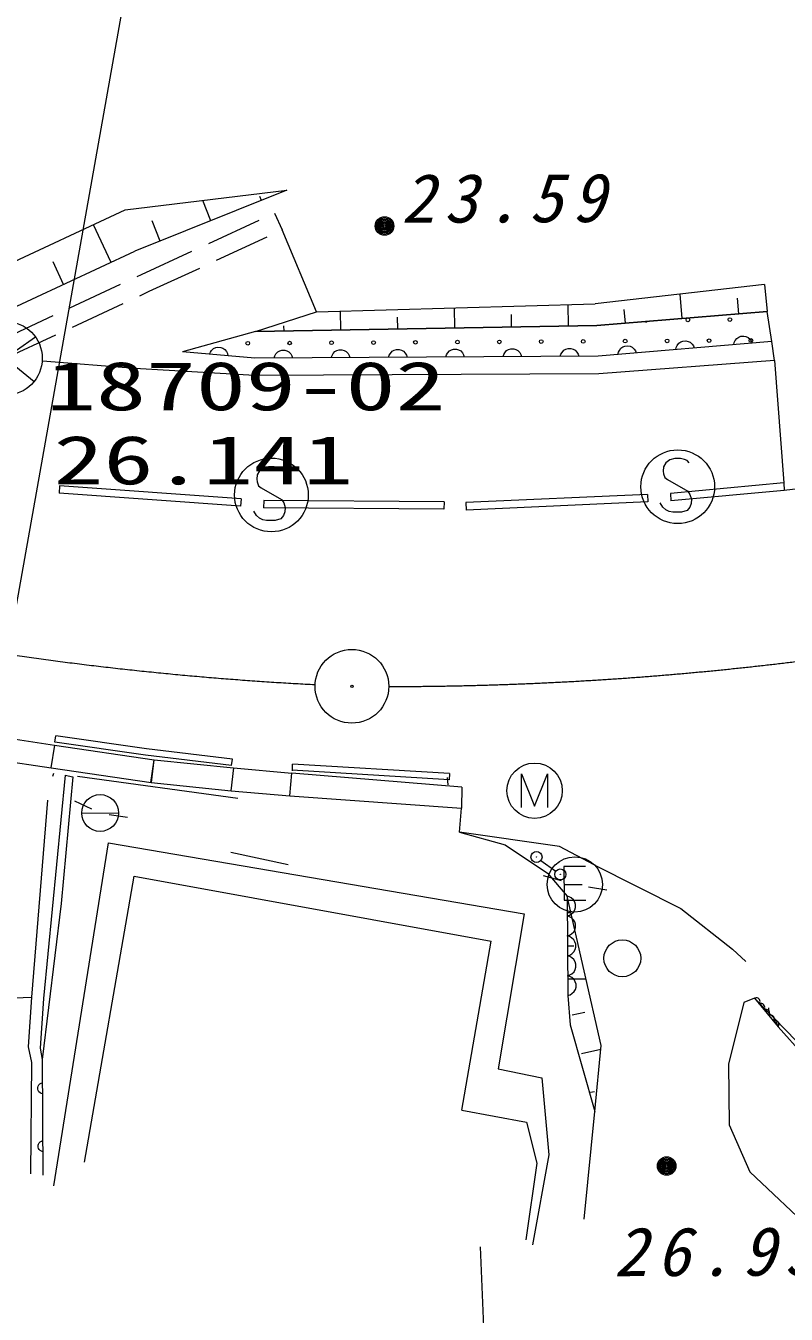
# Model space of a CAD drawing. Units: millimetres, scale not verified. Extents: x 39871 to 677802, y 19935 to 378772.
# Drawn here: x 356463 to 376911, y 250971 to 285643 of the extents above; entities that cross this region are included whole.
import ezdxf
from ezdxf.enums import TextEntityAlignment as Align

# ---------------------------------------------------------------- set-up
doc = ezdxf.new("R2010")
doc.units = ezdxf.units.MM
doc.header["$LTSCALE"] = 996.768
doc.linetypes.add('CHAIN', pattern=[18.5, 12, -1.5, 3.5, -1.5])
doc.linetypes.add('USER1', pattern=[2, 1.5, -0.5])
doc.layers.add('S-SUV', color=7, linetype='Continuous', lineweight=13)
doc.layers.add('S-SUV-ROAD', color=7, linetype='Continuous', lineweight=13)
doc.styles.add('ＭＳ ゴシック', font='')
doc.styles.get('ＭＳ ゴシック').set_extended_font_data('MS Gothic')

# ---------------------------------------------------------------- blocks, each defined once
blk = doc.blocks.new('BUHIN1')
at = {"color": 7, "linetype": 'Continuous', "lineweight": 13}
for p, q in [((792.4, 598.1), (-792.4, -593.1)), ((-792.4, 598.1), (792.4, -593.1))]:
    blk.add_line(p, q, dxfattribs=at)
blk.add_circle((0, 0), 991.8, dxfattribs=at)
blk = doc.blocks.new('BUHIN5')
at = {"color": 7, "linetype": 'Continuous', "lineweight": 13}
blk.add_lwpolyline([(286.3, 653.3), (229.5, 711.2), (153.5, 743.4), (48.2, 759.7), (-106.2, 754.3), (-234.4, 714.9), (-341.4, 636.4), (-402.3, 524.5), (-403.3, 409.8), (-395.7, 335.2), (-352.4, 237), (-280.7, 184.7), (273.1, -110.1), (336, -197.7), (380.2, -320.8), (374.5, -440.7), (342.9, -536.6), (276.3, -628.7), (123.5, -678.9), (-105.6, -686.9), (-205.8, -675.4), (-302, -633.9), (-384.3, -562), (-458, -449.9)], dxfattribs=at)
blk.add_circle((0, 0), 991.8, dxfattribs=at)
blk = doc.blocks.new('BUHIN8')
at = {"color": 7, "linetype": 'Continuous', "lineweight": 13}
blk.add_lwpolyline([(-247.4, -29.7), (-234.5, 29.6), (-210.6, 81.4), (-170.1, 141.5), (-119.2, 177.7), (-63.2, 202), (13.5, 211.2), (73.8, 200.9), (131.8, 177.7), (186.5, 129.1), (222, 84.4), (247.4, 29.7)], dxfattribs=at)
blk = doc.blocks.new('BUHIN9')
at = {"color": 7, "linetype": 'Continuous', "lineweight": 13}
blk.add_lwpolyline([(-249, -10.1), (-231.4, 48), (-203.5, 97.7), (-158.4, 154.4), (-104.8, 186.5), (-47, 206.3), (30.2, 209.5), (89.4, 194.4), (145.4, 166.8), (196.1, 114), (228, 66.6), (249, 10.1)], dxfattribs=at)

msp = doc.modelspace()

# ---------------------------------------------------------------- linework, layer by layer
at = {"layer": 'S-SUV'}
for p, q in [((355976.7, 268731.7), (363016.8, 308337.7)), ((361439.3, 280395.4), (361220.2, 280940.3)), ((362800, 280942.7), (362756.2, 281051.7)), ((358758.5, 279276.9), (358287.4, 280290.1)), ((360078.7, 279848.1), (359859.5, 280393)), ((357478.7, 278681.9), (357196.1, 279289.6)), ((374109.4, 277767.1), (374056.4, 278421.2)), ((371057.8, 277567.9), (371047.3, 278143.4)), ((375633.8, 277890.6), (375599.7, 278311.6)), ((364937.3, 277456.7), (364928, 277966.9)), ((366467.4, 277484.5), (366461.7, 277800.4)), ((367997.5, 277512.3), (367987.7, 278055.2)), ((369527.6, 277540.1), (369521.5, 277875.6)), ((371822.8, 277581.8), (376396, 277952.4)), ((372585, 277643.6), (372555.5, 278007.5)), ((362642.1, 277414.9), (371822.8, 277581.8)), ((363407.2, 277428.8), (363404.6, 277568.9)), ((376525.5, 277150), (371853.4, 276753.9)), ((362619.5, 276702.1), (360680.4, 276868.4)), ((371853.4, 276753.9), (362619.5, 276702.1)), ((376595.4, 276636.1), (376844.3, 273341.7)), ((357373.4, 273265), (357359, 273065.5)), ((362251.1, 272914.1), (357373.4, 273265)), ((376844.3, 273341.7), (373797.6, 273057.2)), ((376844.3, 273341.7), (376853.2, 273141.9)), ((379931, 273503.5), (376853.2, 273141.9)), ((362236.7, 272714.6), (357359, 273065.5)), ((362251.1, 272914.1), (362236.7, 272714.6)), ((362860.6, 272869.6), (362859.1, 272669.6)), ((367710.2, 272833.5), (362860.6, 272869.6)), ((373181.7, 273030.5), (368296.2, 272811.8)), ((373181.7, 273030.5), (373190.6, 272830.7)), ((373797.6, 273057.2), (373806.6, 272857.4)), ((376853.2, 273141.9), (373806.6, 272857.4)), ((367708.7, 272633.5), (362859.1, 272669.6)), ((367710.2, 272833.5), (367708.7, 272633.5)), ((368296.2, 272811.8), (368305.1, 272612)), ((373190.6, 272830.7), (368305.1, 272612)), ((355709.2, 266514.7), (357238, 266284.6)), ((357148.4, 265673.1), (357240.4, 266284.2)), ((357238, 266284.6), (359910.8, 265893)), ((357242.8, 266368.8), (357267, 266536.5)), ((359682.8, 266016.6), (357242.8, 266368.8)), ((359705.1, 266184.5), (357267, 266536.5)), ((361997.6, 265737.1), (359682.8, 266016.6)), ((362017.9, 265905.3), (359705.1, 266184.5)), ((355617.2, 265903.6), (357148.4, 265673.1)), ((357148.4, 265673.1), (359834.4, 265279.6)), ((359821.2, 265281.5), (359910.8, 265893)), ((359847.6, 265278.2), (359910.8, 265893)), ((359910.8, 265893), (362045.1, 265673.7)), ((361989.9, 265058.2), (362053, 265672.9)), ((361997.6, 265737.1), (362017.9, 265905.3)), ((362045.1, 265673.7), (363615.5, 265532.8)), ((367845.9, 265350.8), (363625.6, 265608.6)), ((367856.2, 265520), (363635.9, 265777.7)), ((363637.7, 265597.4), (363635.9, 265777.7)), ((357518.8, 265478.8), (356937.6, 259464.2)), ((357187.3, 265449.5), (357212.6, 265533.4)), ((357725.9, 265433.8), (357416.5, 262022.7)), ((357518.8, 265478.8), (357725.9, 265433.8)), ((357852.4, 265446.8), (362167.1, 264856.6)), ((359834.4, 265279.6), (361989.9, 265058.2)), ((363560.2, 264917.3), (363615.5, 265532.8)), ((368189.9, 265150.7), (363615.5, 265532.8)), ((367794.3, 265414.9), (367808.7, 265216.2)), ((367856.2, 265520), (367845.9, 265350.8)), ((369793.1, 264602.8), (369793.1, 265514.8)), ((369793.1, 265514.8), (370144.5, 264643.9)), ((370144.5, 264643.9), (370492.1, 265514.8)), ((370492.1, 265514.8), (370492.1, 264602.8)), ((361989.9, 265058.2), (363560.2, 264917.3)), ((363560.2, 264917.3), (368182.8, 264585.8)), ((368189.9, 265150.7), (368182.8, 264585.8)), ((356628.3, 259499), (357052.2, 264802.9)), ((358235.8, 264564.6), (357784.6, 264776.3)), ((368123, 263946.3), (368182.8, 264585.8)), ((357965.5, 264456.8), (358957.2, 264460.7)), ((358707.7, 264421.3), (359200.5, 264346.4)), ((368123, 263946.3), (369357.5, 263599.1)), ((370817.4, 263553.7), (368123, 263946.3)), ((357214.1, 254425.5), (358690.3, 263658.7)), ((358690.3, 263658.7), (369861.9, 261749.3)), ((369357.5, 263599.1), (370488.7, 262840.5)), ((371745.1, 263068.7), (370817.4, 263553.7)), ((363522.5, 263065.1), (361976.7, 263393.3)), ((370317, 263185), (370715.7, 262893.9)), ((370488.7, 262840.5), (371017, 262224.9)), ((371516, 263023.9), (370932.9, 263021.6)), ((370932.9, 263021.6), (370936.4, 262109.5)), ((371745.1, 263068.7), (374075.8, 261885)), ((358040.9, 255062.1), (359374.7, 262763.2)), ((359374.7, 262763.2), (368976.9, 261013.9)), ((370865.8, 262635.5), (370385.1, 262767.1)), ((370934.8, 262535.7), (371428.2, 262537.6)), ((371595, 262475.3), (372086.6, 262393.3)), ((371936.1, 258202.1), (371017, 262224.9)), ((371078.8, 262203.9), (371017, 262224.9)), ((371017, 262224.9), (371037.2, 259545.7)), ((371131.3, 262173.5), (371078.8, 262203.9)), ((371190.6, 262121.7), (371131.3, 262173.5)), ((371223.2, 262063), (371190.6, 262121.7)), ((357416.5, 262022.7), (356904.3, 257828.8)), ((370936.4, 262109.5), (371519.6, 262111.8)), ((371020.4, 261778.4), (371118.9, 261779.1)), ((371134.5, 261742.1), (371193.1, 261794.8)), ((371193.1, 261794.8), (371224.8, 261854)), ((371243.8, 262000.2), (371223.2, 262063)), ((371224.8, 261854), (371244.4, 261917.1)), ((371244.4, 261917.1), (371243.8, 262000.2)), ((374075.8, 261885), (375470.4, 260795.8)), ((369861.9, 261749.3), (369163.3, 257576.8)), ((371021.1, 261689), (371082.5, 261709.6)), ((371082.9, 261668.1), (371021.1, 261689)), ((371082.5, 261709.6), (371134.5, 261742.1)), ((371135.3, 261637.7), (371082.9, 261668.1)), ((371194.7, 261585.9), (371135.3, 261637.7)), ((371227.3, 261527.2), (371194.7, 261585.9)), ((371247.8, 261464.3), (371227.3, 261527.2)), ((371248.5, 261381.3), (371247.8, 261464.3)), ((371025.1, 261153.2), (371086.6, 261173.8)), ((371086.9, 261132.2), (371025.1, 261153.2)), ((371086.6, 261173.8), (371138.6, 261206.3)), ((371139.4, 261101.8), (371086.9, 261132.2)), ((371138.6, 261206.3), (371197.1, 261259)), ((371198.7, 261050), (371139.4, 261101.8)), ((371197.1, 261259), (371228.8, 261318.2)), ((371228.8, 261318.2), (371248.5, 261381.3)), ((368188, 256459.5), (368976.9, 261013.9)), ((371027.1, 260885.3), (371204.4, 260886.6)), ((371231.3, 260991.3), (371198.7, 261050)), ((371201.2, 260723.2), (371232.9, 260782.3)), ((371251.9, 260928.5), (371231.3, 260991.3)), ((371232.9, 260782.3), (371252.5, 260845.5)), ((371252.5, 260845.5), (371251.9, 260928.5)), ((375470.4, 260795.8), (375829.2, 260467.4)), ((371029.1, 260617.4), (371090.6, 260637.9)), ((371090.9, 260596.4), (371029.1, 260617.4)), ((371090.6, 260637.9), (371142.6, 260670.5)), ((371143.4, 260566), (371090.9, 260596.4)), ((371142.6, 260670.5), (371201.2, 260723.2)), ((371202.7, 260514.2), (371143.4, 260566)), ((371235.3, 260455.5), (371202.7, 260514.2)), ((371255.9, 260392.7), (371235.3, 260455.5)), ((371256.5, 260309.6), (371255.9, 260392.7)), ((371033.2, 260081.5), (371094.6, 260102.1)), ((371095, 260060.6), (371033.2, 260081.5)), ((371094.6, 260102.1), (371146.7, 260134.6)), ((371147.4, 260030.1), (371095, 260060.6)), ((371146.7, 260134.6), (371205.2, 260187.3)), ((371205.2, 260187.3), (371236.9, 260246.5)), ((371236.9, 260246.5), (371256.5, 260309.6)), ((371033.9, 259992.2), (371526.3, 259995.9)), ((371206.8, 259978.3), (371147.4, 260030.1)), ((371239.4, 259919.6), (371206.8, 259978.3)), ((371209.2, 259651.5), (371240.9, 259710.7)), ((371259.9, 259856.8), (371239.4, 259919.6)), ((371240.9, 259710.7), (371260.6, 259773.8)), ((371260.6, 259773.8), (371259.9, 259856.8)), ((355668.7, 259466.1), (356628.3, 259499)), ((356535.3, 258164.5), (356628.3, 259499)), ((356937.6, 259464.2), (356846.5, 258127.8)), ((371037.2, 259545.7), (371098.7, 259566.2)), ((371037.2, 259545.7), (371098.9, 258761.8)), ((371098.7, 259566.2), (371150.7, 259598.8)), ((371150.7, 259598.8), (371209.2, 259651.5)), ((375775.4, 259364), (375361.5, 257696.2)), ((376057.5, 259472.5), (375775.4, 259364)), ((376080.3, 259480.8), (376057.5, 259472.5)), ((376445.2, 259078.8), (376057.5, 259472.5)), ((376057.5, 259472.5), (376690.3, 258702.3)), ((376057.5, 259472.5), (376690.3, 258702.3)), ((376102.6, 259484.3), (376080.3, 259480.8)), ((376131.8, 259483.2), (376102.6, 259484.3)), ((376155, 259473.9), (376131.8, 259483.2)), ((376175.7, 259460.5), (376155, 259473.9)), ((376195.3, 259436.7), (376175.7, 259460.5)), ((376204.4, 259413.8), (376195.3, 259436.7)), ((376197, 259338.7), (376204.4, 259360.3)), ((376209, 259389.3), (376204.4, 259413.8)), ((376204.4, 259360.3), (376209, 259389.3)), ((371159.1, 259025.1), (371494.5, 259103.6)), ((376184.1, 259318.4), (376197, 259338.7)), ((376206.8, 259326.8), (376184.1, 259318.4)), ((376229.1, 259330.3), (376206.8, 259326.8)), ((376258.4, 259329.2), (376229.1, 259330.3)), ((376281.6, 259319.8), (376258.4, 259329.2)), ((376302.2, 259306.5), (376281.6, 259319.8)), ((376321.8, 259282.6), (376302.2, 259306.5)), ((376310.6, 259164.4), (376323.6, 259184.7)), ((376333.4, 259172.8), (376310.6, 259164.4)), ((376330.9, 259259.8), (376321.8, 259282.6)), ((376323.6, 259184.7), (376331, 259206.3)), ((376335.6, 259235.2), (376330.9, 259259.8)), ((376331, 259206.3), (376335.6, 259235.2)), ((376355.7, 259176.3), (376333.4, 259172.8)), ((376385, 259175.2), (376355.7, 259176.3)), ((376408.1, 259165.8), (376385, 259175.2)), ((376428.8, 259152.5), (376408.1, 259165.8)), ((376448.4, 259128.6), (376428.8, 259152.5)), ((376435.1, 259217), (376445.2, 259078.8)), ((376437.2, 259010.3), (376450.2, 259030.7)), ((376460, 259018.7), (376437.2, 259010.3)), ((376445.2, 259078.8), (376595.7, 258932.2)), ((376457.5, 259105.7), (376448.4, 259128.6)), ((376450.2, 259030.7), (376457.6, 259052.3)), ((376462.2, 259081.2), (376457.5, 259105.7)), ((376457.6, 259052.3), (376462.2, 259081.2)), ((376482.3, 259022.2), (376460, 259018.7)), ((376511.5, 259021.1), (376482.3, 259022.2)), ((376534.7, 259011.8), (376511.5, 259021.1)), ((376555.4, 258998.4), (376534.7, 259011.8)), ((376575, 258974.5), (376555.4, 258998.4)), ((371098.9, 258761.8), (371768.6, 256422.2)), ((376563.7, 258856.3), (376576.7, 258876.6)), ((376586.5, 258864.7), (376563.7, 258856.3)), ((376584.1, 258951.7), (376575, 258974.5)), ((376576.7, 258876.6), (376584.1, 258898.2)), ((376588.7, 258927.2), (376584.1, 258951.7)), ((376584.1, 258898.2), (376588.7, 258927.2)), ((376608.8, 258868.2), (376586.5, 258864.7)), ((376595.7, 258932.2), (376690.3, 258702.3)), ((376595.7, 258932.2), (377475.6, 258019)), ((376638.1, 258867.1), (376608.8, 258868.2)), ((376661.3, 258857.7), (376638.1, 258867.1)), ((376681.9, 258844.4), (376661.3, 258857.7)), ((376701.5, 258820.5), (376681.9, 258844.4)), ((376690.3, 258702.3), (376703.3, 258722.6)), ((376690.3, 258702.3), (377381, 257933)), ((376690.3, 258702.3), (377381, 257933)), ((376710.6, 258797.7), (376701.5, 258820.5)), ((376703.3, 258722.6), (376710.7, 258744.2)), ((376715.3, 258773.1), (376710.6, 258797.7)), ((376710.7, 258744.2), (376715.3, 258773.1)), ((356625.4, 257745.5), (356535.3, 258164.5)), ((356846.5, 258127.8), (356904.3, 257828.8)), ((371402.9, 257983.9), (371927.1, 258106.7)), ((371768.6, 256422.2), (371936.1, 258202.1)), ((356602.3, 254746), (356625.4, 257745.5)), ((356904.3, 257828.8), (356921, 254715.7)), ((356904.3, 257828.8), (356921, 254715.7)), ((375361.5, 257696.2), (375376.9, 256068.9)), ((369163.3, 257576.8), (370335.8, 257328.9)), ((370335.8, 257328.9), (370524.6, 255264.4)), ((356783.5, 257073), (356793.8, 257108.2)), ((356783.8, 257026.7), (356783.5, 257073)), ((356794.4, 256991.6), (356783.8, 257026.7)), ((356793.8, 257108.2), (356811.6, 257141.2)), ((356812.5, 256958.8), (356794.4, 256991.6)), ((356811.6, 257141.2), (356844.3, 257170.5)), ((356845.6, 256930.6), (356812.5, 256958.8)), ((356844.3, 257170.5), (356873.4, 257188.6)), ((356874.8, 256912.8), (356845.6, 256930.6)), ((356873.4, 257188.6), (356907.7, 257200)), ((371646.7, 256942.8), (371751.6, 256967.3)), ((356909.3, 256901), (356874.8, 256912.8)), ((368188, 256459.5), (369924, 256143.2)), ((371477.7, 253527.8), (371768.6, 256422.2)), ((369924, 256143.2), (370207.5, 255032.1)), ((375376.9, 256068.9), (375931, 254801.9)), ((356791.9, 255516.5), (356802.2, 255551.7)), ((356802.2, 255551.7), (356819.9, 255584.7)), ((356819.9, 255584.7), (356852.7, 255614)), ((356852.7, 255614), (356881.7, 255632.1)), ((356881.7, 255632.1), (356916, 255643.5)), ((356792.1, 255470.1), (356791.9, 255516.5)), ((356802.8, 255435.1), (356792.1, 255470.1)), ((356820.9, 255402.3), (356802.8, 255435.1)), ((356853.9, 255374), (356820.9, 255402.3)), ((356883.2, 255356.3), (356853.9, 255374)), ((356917.6, 255344.5), (356883.2, 255356.3)), ((370524.6, 255264.4), (370091.1, 252842.4)), ((370207.5, 255032.1), (369912.2, 252973.2)), ((375931, 254801.9), (378894, 252005)), ((368681.8, 252782.8), (369589.9, 231299.7))]:
    msp.add_line(p, q, dxfattribs=at)
at = {"layer": 'S-SUV', "linetype": 'USER1'}
for p, q in [((359574.6, 278951), (363149.2, 280603.2)), ((363149.2, 280603.2), (363359, 280149.4)), ((359784.4, 278497.2), (363359, 280149.4)), ((355843.2, 277212.9), (359573.2, 278950.4)), ((355915.5, 276695), (359784.4, 278497.2))]:
    msp.add_line(p, q, dxfattribs=at)
at = {"layer": 'S-SUV'}
msp.add_lwpolyline([(361401.7, 276806.5), (361426.4, 276861.9), (361460.4, 276907.8), (361512.2, 276958.3), (361569.4, 276983.5), (361629.2, 276995.8), (361706.2, 276989.2), (361763.1, 276966.8), (361815.1, 276932.4), (361858.9, 276873.6), (361884.5, 276822.6), (361898.2, 276763.9)], dxfattribs=at)
for centre, radius in [((366109.8, 280254.9), 249.2), ((366109.8, 280254.9), 218), ((366109.8, 280254.9), 186.9), ((366109.8, 280254.9), 155.8), ((366109.8, 280254.9), 124.6), ((366109.8, 280254.9), 93.5), ((366109.9, 280256.2), 62.3), ((366109.8, 280254.9), 31.1), ((374268.6, 277730.1), 49.6), ((375396.3, 277736.4), 49.6), ((362430.9, 277099.7), 49.6), ((363558.6, 277106), 49.6), ((364686.3, 277112.4), 49.6), ((365814, 277118.7), 49.6), ((366941.7, 277125), 49.6), ((368069.4, 277131.4), 49.6), ((369197.1, 277137.7), 49.6), ((370324.8, 277144), 49.6), ((371452.5, 277150.4), 49.6), ((372580.2, 277156.7), 49.6), ((373707.9, 277163), 49.6), ((374835.6, 277169.4), 49.6), ((375963.3, 277175.7), 49.6), ((365232, 267868.3), 991.8), ((365232, 267868.3), 29.9), ((370144.4, 265058.8), 743.8), ((358461.4, 264458.7), 495.9), ((370196.2, 263273.2), 148.8), ((370196.2, 263273.2), 4.49), ((371226.3, 262536.8), 743.8), ((370836.4, 262805.7), 148.8), ((370836.4, 262805.7), 4.49), ((372504.1, 260549), 495.9), ((373696, 254958.6), 249.2), ((373696, 254958.6), 218), ((373696, 254958.6), 186.9), ((373696, 254958.6), 155.8), ((373696, 254958.6), 124.6), ((373696, 254958.6), 93.5), ((373696.2, 254959.9), 62.3), ((373696, 254958.6), 31.1)]:
    msp.add_circle(centre, radius, dxfattribs=at)
for centre, start, end in [((373140.9, 277723.7), 229.48209, 319.78213), ((361303.2, 277093.4), 284.41496, 286.72101)]:
    msp.add_arc(centre, 49.6, start, end, dxfattribs=at)
at = {"layer": 'S-SUV', "linetype": 'CHAIN'}
for centre, start, end in [((366211.1, 357546.8), 270.01122, 284.94093), ((368923.2, 357476.2), 261.70007, 267.00464)]:
    msp.add_arc(centre, 89683.9, start, end, dxfattribs=at)
at = {"layer": 'S-SUV-ROAD'}
for p, q in [((359138.6, 280686.1), (363480.3, 281216.3)), ((363480.3, 281216.3), (359398.4, 279574.5)), ((355744, 279106.9), (359138.6, 280686.1)), ((364283.2, 277948.3), (363359, 280149.4)), ((355559, 277789.4), (359398.4, 279574.5)), ((376323.6, 278676.3), (371773.6, 278164.4)), ((376323.6, 278676.3), (376396, 277952.4)), ((364283.2, 277948.3), (371773.6, 278164.4)), ((362642.1, 277414.9), (364283.2, 277948.3)), ((376396, 277952.4), (371822.8, 277581.8)), ((376525.5, 277150), (376396, 277952.4)), ((362642.1, 277414.9), (360680.4, 276868.4)), ((371822.8, 277581.8), (362642.1, 277414.9)), ((376525.5, 277150), (371853.4, 276753.9)), ((376595.4, 276636.1), (376525.5, 277150)), ((362619.5, 276702.1), (360680.4, 276868.4)), ((371853.4, 276753.9), (362619.5, 276702.1)), ((359391.6, 276418.6), (356912.4, 276615.7)), ((362609.2, 276227.7), (359391.6, 276418.6)), ((376595.4, 276636.1), (371870.1, 276277)), ((371870.1, 276277), (362609.2, 276227.7))]:
    msp.add_line(p, q, dxfattribs=at)

# ---------------------------------------------------------------- block references
at = {"layer": 'S-SUV', "rotation": 357.99796}
for name, p in [('BUHIN1', (355915.5, 276695)), ('BUHIN8', (372632.1, 276819.9)), ('BUHIN8', (374189.5, 276951.9)), ('BUHIN8', (375746.8, 277084)), ('BUHIN9', (363389, 276706.4)), ('BUHIN9', (364928, 276715)), ('BUHIN9', (366467, 276723.7)), ('BUHIN9', (368006, 276732.3)), ('BUHIN9', (369544.9, 276741)), ('BUHIN9', (371083.9, 276749.6)), ('BUHIN5', (373994, 273238.4)), ('BUHIN5', (363068.5, 273017.4))]:
    msp.add_blockref(name, p, dxfattribs=at)

# ---------------------------------------------------------------- texts
at = {"layer": 'S-SUV', "style": 'ＭＳ ゴシック', "width": 1.5}
for s, p in [('18709-02', (357012, 274900.8)), ('26.141', (357211.3, 272907.3))]:
    msp.add_text(s, height=1315, dxfattribs=at).set_placement(p, align=Align.BOTTOM_LEFT)
at = {"layer": 'S-SUV', "char_height": 1315, "attachment_point": 7, "rotation": 0.2, "style": 'ＭＳ ゴシック'}
for s, insert in [('\\T1.28;\\Q15;23.59', (366559.2, 280319.8)), ('\\T1.28;\\Q15;26.93', (372276.8, 251972.6))]:
    msp.add_mtext(s, dxfattribs=dict(at, insert=insert))

doc.saveas('drawing.dxf')
